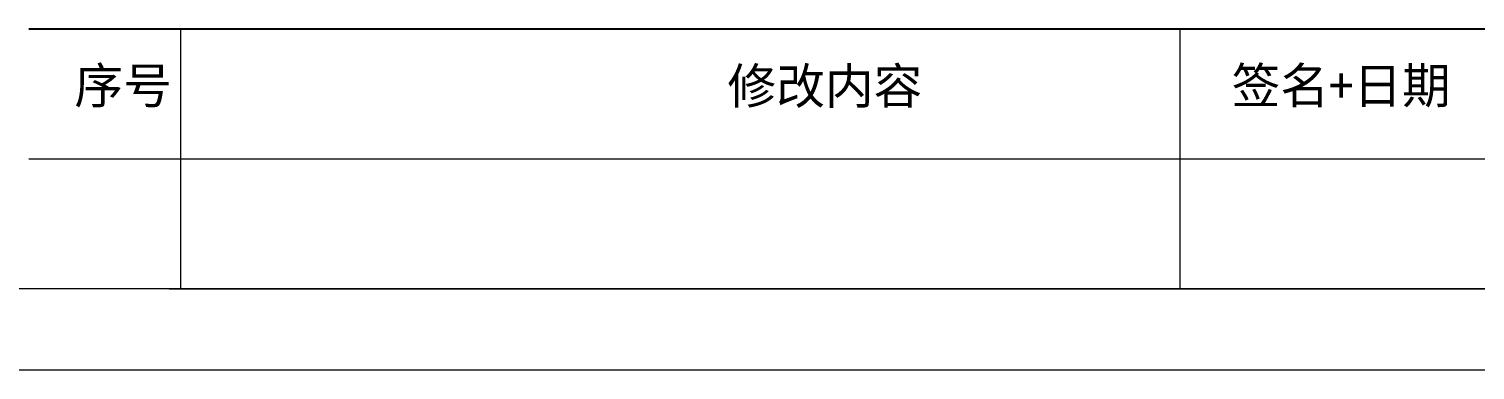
# Model space of a CAD drawing. Header units: millimetres. Extents: x 0 to 297, y 0 to 210.
# Drawn here: x 119.9 to 209, y 5 to 26 of the extents above; entities that cross this region are included whole.
import ezdxf

# ---------------------------------------------------------------- set-up
doc = ezdxf.new("R2010")
doc.units = ezdxf.units.MM
doc.layers.add('图框', color=7, linetype='Continuous')
doc.styles.add('样式 1', font='simsunb.ttf')

msp = doc.modelspace()

# ---------------------------------------------------------------- linework, layer by layer
msp.add_line((119.888, 26), (224.425, 26))
at = {"layer": '图框', "color": 0, "lineweight": 9}
for p, q in [((129.22, 26), (129.22, 10)), ((190.816, 26), (190.816, 10))]:
    msp.add_line(p, q, dxfattribs=at)
at = {"layer": '图框', "lineweight": 9}
for p, q in [((119.888, 18), (224.425, 18)), ((287, 10), (10, 10)), ((238.414, 10), (119.886, 10)), ((292, 5), (5, 5))]:
    msp.add_line(p, q, dxfattribs=at)
at = {"layer": '图框', "color": 4, "lineweight": 9}
msp.add_line((128.528, 10), (287, 10), dxfattribs=at)

# ---------------------------------------------------------------- texts
at = {"layer": '图框', "style": '样式 1'}
for s, p in [('序号', (122.695, 21.412)), ('修改内容', (162.935, 21.388)), ('签名+日期', (194.003, 21.412))]:
    msp.add_text(s, height=2.2, dxfattribs=at).set_placement(p)

doc.saveas('drawing.dxf')
